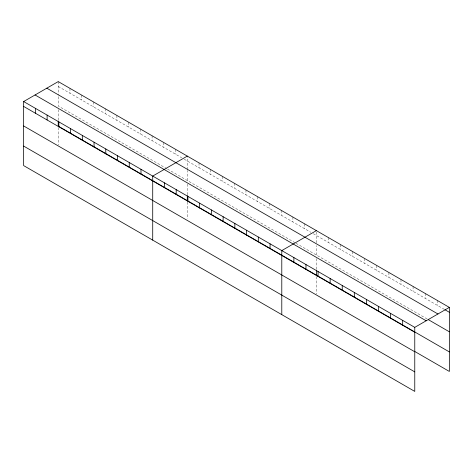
<?xml version="1.0" encoding="UTF-8"?>
<svg xmlns="http://www.w3.org/2000/svg" width="473" height="473" viewBox="0 0 473 473"><rect width="100%" height="100%" fill="white"/><g stroke="black" fill="none" stroke-linecap="round" stroke-linejoin="round"><path stroke-width="0.35" stroke-dasharray="2.37 1.77" d="M187.302 180.509L187.302 170.386M187.302 169.659L187.302 156.102M316.372 255.024L316.372 245.623M316.372 242.732L316.372 230.623M58.232 86.464L181.744 157.775M184.216 159.2L310.814 232.29M313.28 233.715L444.259 309.336M166.922 168.743L58.232 105.993L58.232 95.865M167.543 169.098L295.371 242.903M295.992 243.258L427.716 319.31M437.259 300.42L437.259 305.298M425.174 293.437L425.174 298.315M413.083 286.461L413.083 291.338M400.992 279.478L400.992 284.356M388.907 272.501L388.907 277.379M376.815 265.519L376.815 270.396M364.724 258.542L364.724 263.42M352.639 251.559L352.639 256.437M340.548 244.582L340.548 249.46M328.457 237.6L328.457 242.478M316.372 258.619L316.372 269.397M316.372 276.593L316.372 293.946M304.636 223.847L304.636 228.725M292.905 217.072L292.905 221.949M281.169 210.296L281.169 215.18M269.439 203.526L269.439 208.404M257.702 196.75L257.702 201.628M245.972 189.975L245.972 194.852M234.236 183.199L234.236 188.083M222.505 176.429L222.505 181.307M210.769 169.653L210.769 174.531M199.032 162.878L199.032 167.755M187.302 184.103L187.302 194.882M187.302 202.072L187.302 218.709M175.566 149.332L175.566 154.21M163.835 142.556L163.835 147.434M152.099 135.781L152.099 140.658M140.369 129.005L140.369 133.889M128.632 122.235L128.632 127.113M116.902 115.459L116.902 120.337M105.166 108.684L105.166 113.561M93.435 101.908L93.435 106.792M81.699 95.138L81.699 100.016M69.969 88.362L69.969 93.24M58.232 81.587L58.232 95.144M58.232 109.582L58.232 120.361M58.232 127.556L58.232 144.915"/><path stroke-width="0.71" d="M23.65 101.553L414.768 327.363L414.768 391.413L23.65 165.603L23.65 101.553L58.232 81.587L449.35 307.397L449.35 371.447L414.354 351.244M187.302 156.102L152.72 176.068L152.72 240.118M316.372 230.623L281.79 250.589L281.79 314.64M414.768 327.363L449.35 307.397M444.898 309.703L449.35 312.275M46.821 88.179L437.939 313.983M428.355 319.677L449.35 331.804M35.061 94.967L426.179 320.777M449.35 351.918L58.232 126.108L58.232 121.082M23.65 106.431L414.768 332.241M23.65 125.96L414.768 351.77M23.65 146.074L414.768 371.884M402.677 320.387L402.677 325.264M390.586 313.404L390.586 318.282M378.501 306.427L378.501 311.305M366.409 299.444L366.409 304.322M354.324 292.468L354.324 297.346M342.233 285.485L342.233 290.363M330.142 278.508L330.142 283.386M318.057 271.526L318.057 276.403M316.372 270.113L316.372 275.144M305.966 264.549L305.966 269.427M293.875 257.566L293.875 262.444M270.053 243.814L270.053 248.692M258.317 237.038L258.317 241.916M246.587 230.262L246.587 235.146M234.85 223.493L234.85 228.37M223.12 216.717L223.12 221.595M211.384 209.941L211.384 214.819M199.653 203.165L199.653 208.049M187.917 196.396L187.917 201.273M187.302 195.597L187.302 200.629M176.187 189.62L176.187 194.498M164.45 182.844L164.45 187.722M140.984 169.299L140.984 174.176M129.253 162.523L129.253 167.401M117.517 155.747L117.517 160.625M105.786 148.971L105.786 153.855M94.05 142.202L94.05 147.079M82.32 135.426L82.32 140.304M70.583 128.65L70.583 133.528M58.853 121.874L58.853 126.758M47.117 115.105L47.117 119.982M35.386 108.329L35.386 113.207"/></g></svg>
